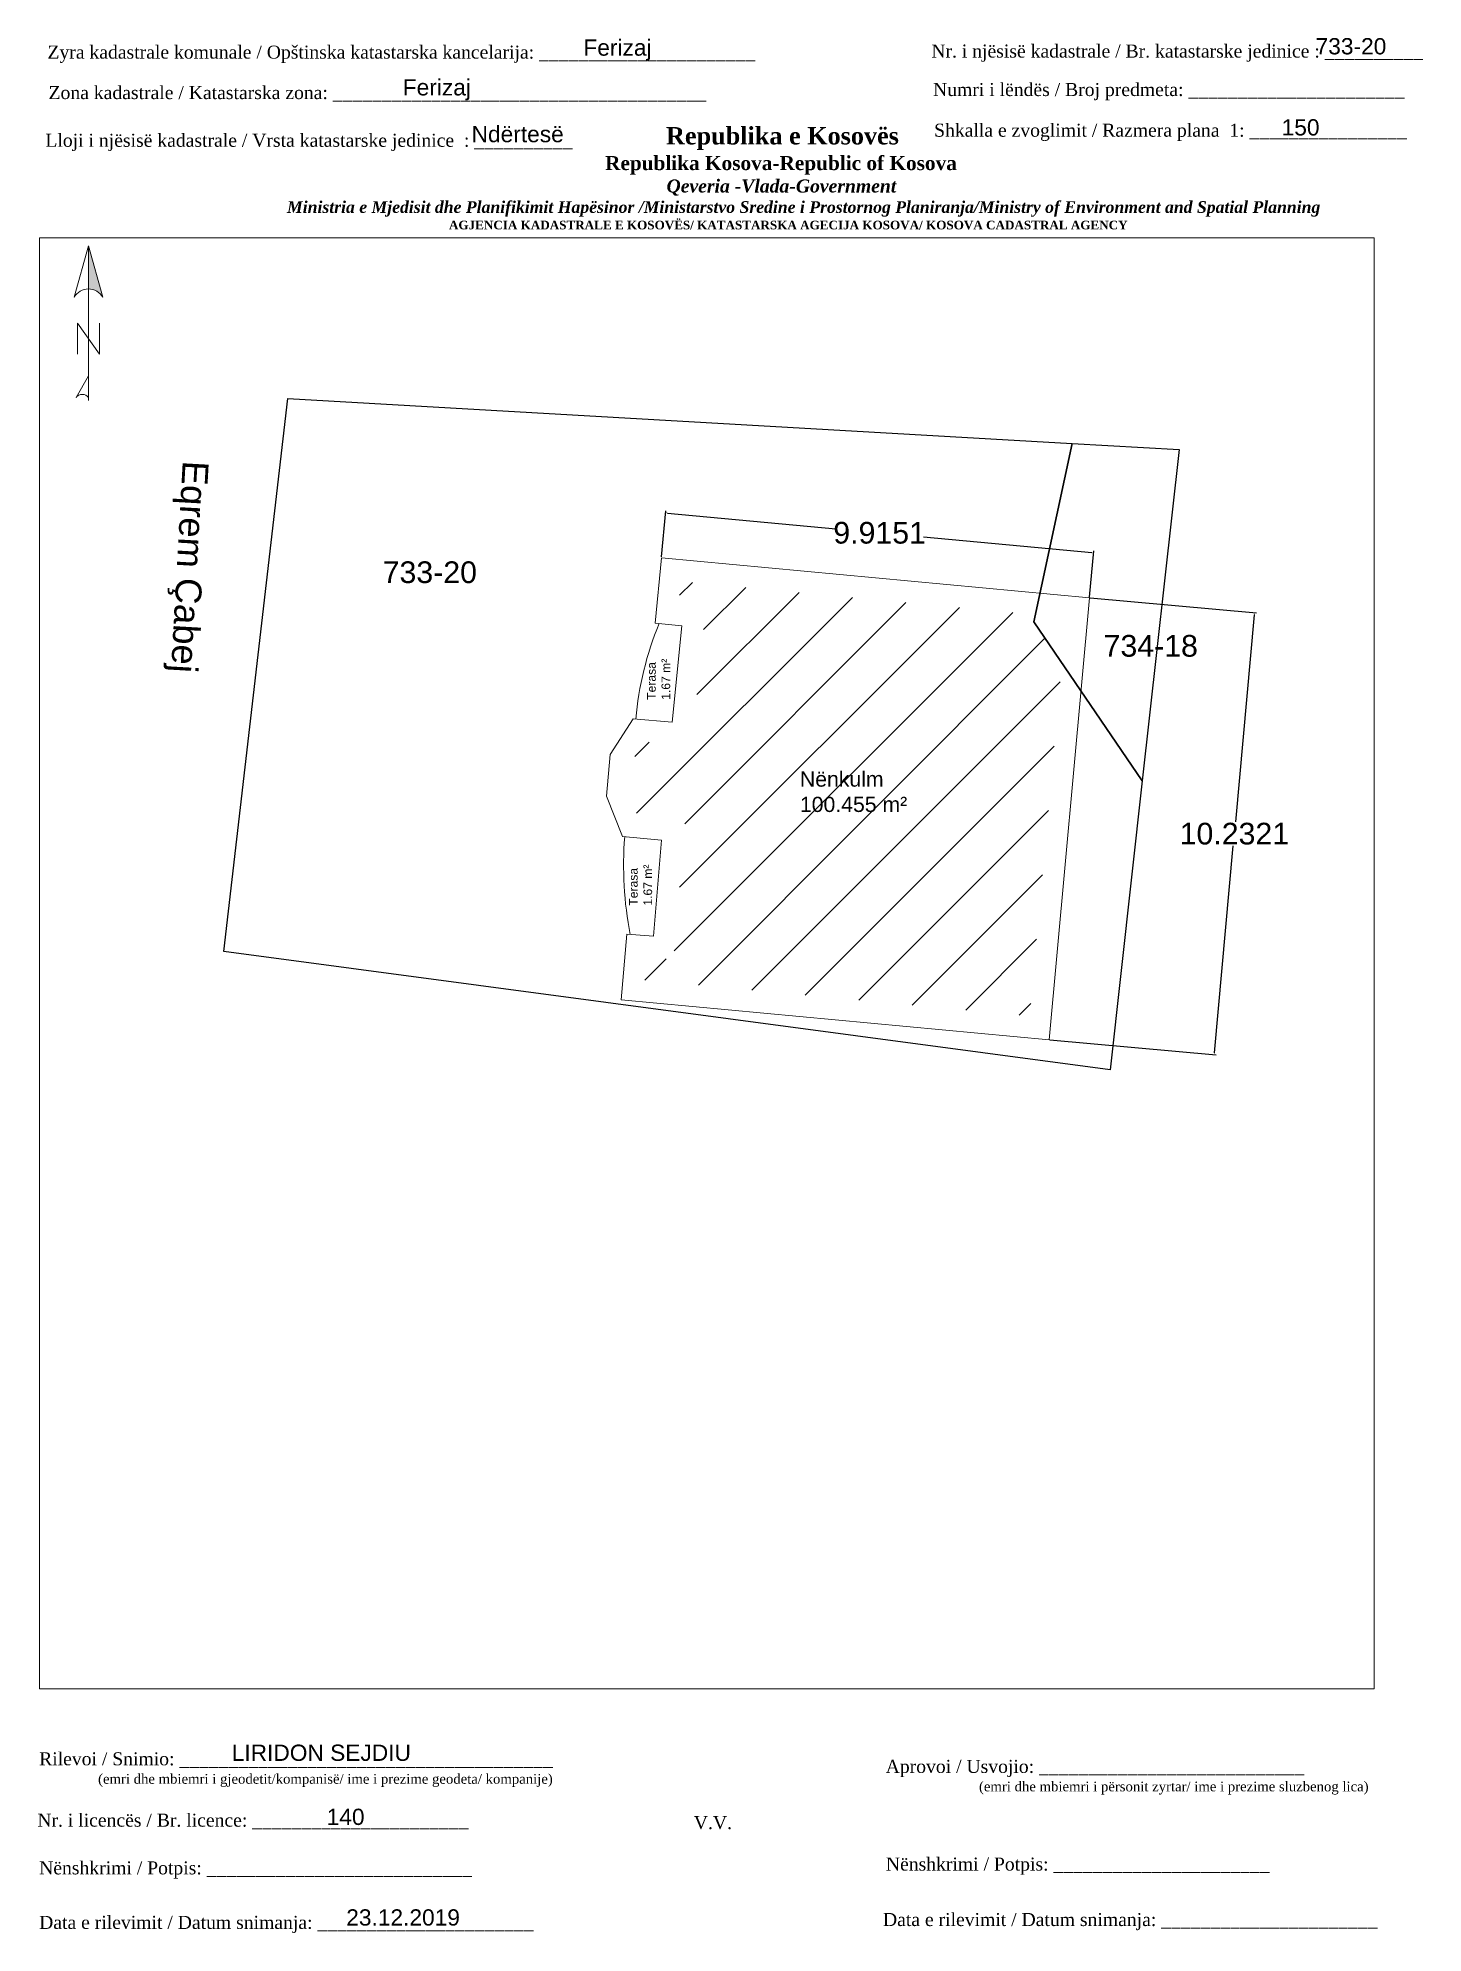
# Paper-space layout 'Nenkulmi' of a CAD drawing. Header units: metres. Extents: x 0 to 213, y 0 to 292.
# The model-space entities are those that its viewports show. They can reach past a viewport. Long polylines and large blocks are cut down to what shows.
import ezdxf

# ---------------------------------------------------------------- set-up
doc = ezdxf.new("R2010")
doc.units = ezdxf.units.M
doc.header["$PDMODE"] = 32
doc.header["$PDSIZE"] = 0.2
doc.layers.get('0').update_dxf_attribs({"lineweight": 0})
for name, color, linetype, lineweight in [('etazha1', 190, 'Continuous', 0), ('etazha1_terasa', 190, 'Continuous', 0), ('Korniza e jashtme', 7, 'Continuous', 0), ('Korniza e jashtme txt', 7, 'Continuous', 0), ('nenkulm hash', 1, 'Continuous', 0), ('Siperfaqet', 7, 'Continuous', 0)]:
    doc.layers.add(name, color=color, linetype=linetype, lineweight=lineweight)
doc.layers.add('Nr Parceles Baze', color=7, linetype='Continuous')
doc.layers.add('Parcela Baze', color=7, linetype='Continuous')
doc.styles.get("Standard").update_dxf_attribs({"font": 'arial.ttf'})
doc.dimstyles.get("Standard").update_dxf_attribs({"dimtxt": 0.18, "dimasz": 0.18, "dimexe": 0.18, "dimexo": 0.0625, "dimgap": 0.09, "dimtad": 0, "dimtih": 1, "dimtoh": 1, "dimdec": 4, "dimzin": 0, "dimdsep": 46, "dimtxsty": 'Standard', "dimcen": 0.09, "dimadec": 0, "dimazin": 0, "dimtfac": 1, "dimtdec": 4, "dimtofl": 0, "dimtmove": 0, "dimatfit": 3, "dimfxl": 1, "dimtolj": 1, "dimtzin": 0, "dimarcsym": 0})

# ---------------------------------------------------------------- blocks, each defined once
blk = doc.blocks.new('*U54')
at = {"linetype": 'ByBlock', "lineweight": -2}
blk.add_hatch(color=0, dxfattribs=at).paths.add_polyline_path([(0, 562), (0, 301, -0.269143), (87, 250)])
at = {"color": 0, "linetype": 'ByBlock', "lineweight": -2}
for points in [[(87, 250, 0.580323), (-87, 250), (0, 562), (87, 250), (0, 562), (0, 300)], [(0, -356, 0.5), (-75, -356), (0, -225)]]:
    blk.add_lwpolyline(points, format="xyb", dxfattribs=at)
for points in [[(0, -375), (0, 562)], [(-66, -94), (-66, 94), (66, -94), (66, 94)]]:
    blk.add_lwpolyline(points, dxfattribs=at)
blk = doc.blocks.new('*D63')
at = {"layer": 'Defpoints', "color": 0, "transparency": 16777216}
for p in [(7511886.228, 4692123.884, 619.59), (7511885.301, 4692113.694, 619.59), (7511889.106, 4692113.348)]:
    blk.add_point(p, dxfattribs=at)
at = {"layer": 'nenkulm hash', "color": 0, "lineweight": -2, "transparency": 16777216}
for p, q in [((7511886.244, 4692123.883), (7511890.078, 4692123.534)), ((7511890.029, 4692123.493), (7511889.595, 4692118.721)), ((7511889.11, 4692113.393), (7511889.544, 4692118.165)), ((7511885.317, 4692113.693), (7511889.151, 4692113.344))]:
    blk.add_line(p, q, dxfattribs=at)
at = {"layer": 'nenkulm hash', "color": 0, "transparency": 16777216}
for points in [[(7511890.021, 4692123.494), (7511890.036, 4692123.492), (7511890.033, 4692123.538)], [(7511889.102, 4692113.393), (7511889.117, 4692113.392), (7511889.106, 4692113.348)]]:
    blk.add_solid(points, dxfattribs=at)
at = {"layer": 'nenkulm hash', "color": 0, "transparency": 16777216, "insert": (7511889.569, 4692118.443), "char_height": 0.5, "attachment_point": 5}
blk.add_mtext('\\A1;10.2321', dxfattribs=at)
blk = doc.blocks.new('*D64')
at = {"layer": 'Defpoints', "color": 0, "transparency": 16777216}
for p in [(7511876.356, 4692124.808, 619.59), (7511886.325, 4692124.917), (7511886.228, 4692123.884, 619.59)]:
    blk.add_point(p, dxfattribs=at)
at = {"layer": 'nenkulm hash', "color": 0, "lineweight": -2, "transparency": 16777216}
for p, q in [((7511876.357, 4692124.824), (7511876.457, 4692125.886)), ((7511876.497, 4692125.837), (7511880.377, 4692125.474)), ((7511886.28, 4692124.921), (7511882.401, 4692125.284)), ((7511886.229, 4692123.9), (7511886.329, 4692124.962))]:
    blk.add_line(p, q, dxfattribs=at)
at = {"layer": 'nenkulm hash', "color": 0, "transparency": 16777216}
for points in [[(7511876.498, 4692125.844), (7511876.497, 4692125.829), (7511876.453, 4692125.841)], [(7511886.281, 4692124.929), (7511886.279, 4692124.914), (7511886.325, 4692124.917)]]:
    blk.add_solid(points, dxfattribs=at)
at = {"layer": 'nenkulm hash', "color": 0, "transparency": 16777216, "insert": (7511881.389, 4692125.379), "char_height": 0.5, "attachment_point": 5}
blk.add_mtext('\\A1;9.9151', dxfattribs=at)

msp = doc.modelspace()

# ---------------------------------------------------------------- hatches: boundary and pattern name
at = {"layer": 'nenkulm hash'}
h = msp.add_hatch(dxfattribs=at)
h.set_pattern_fill('ANSI31', color=256, scale=0.3)
h.paths.add_polyline_path([(7511885.58927, 4692122.38169), (7511884.942, 4692123.331), (7511884.97827, 4692123.49879), (7511876.80541, 4692124.26375), (7511876.75524, 4692123.74806), (7511877.37837, 4692123.68973), (7511877.05166, 4692120.47223), (7511875.96177, 4692120.5669), (7511875.6601, 4692120.10253), (7511875.60177, 4692119.38617), (7511875.81398, 4692118.84735), (7511876.90028, 4692118.74568), (7511876.63194, 4692115.54914), (7511876.01419, 4692115.5932), (7511875.96943, 4692115.0696), (7511884.84847, 4692114.23854)])
h.paths.add_polyline_path([(7511876.78447, 4692123.16473), (7511877.55468, 4692123.16473), (7511877.55468, 4692123.9375), (7511876.78447, 4692123.9375)], flags=25)
h.paths.add_polyline_path([(7511876.59358, 4692120.93629), (7511877.36379, 4692120.93629), (7511877.36379, 4692121.70905), (7511876.59358, 4692121.70905)], flags=25)
h.paths.add_polyline_path([(7511876.1511, 4692118.35892), (7511876.92131, 4692118.35892), (7511876.92131, 4692119.13169), (7511876.1511, 4692119.13169)], flags=25)
h.paths.add_polyline_path([(7511875.31581, 4692118.43828), (7511876.08602, 4692118.43828), (7511876.08602, 4692119.21105), (7511875.31581, 4692119.21105)], flags=9)
h.paths.add_polyline_path([(7511876.2132, 4692123.42187), (7511876.98341, 4692123.42187), (7511876.98341, 4692124.19464), (7511876.2132, 4692124.19464)], flags=25)
h.paths.add_polyline_path([(7511879.40999, 4692118.75112), (7511882.05839, 4692118.75112), (7511882.05839, 4692120.05714), (7511879.40999, 4692120.05714)], flags=24)

# ---------------------------------------------------------------- linework, layer by layer
at = {"layer": 'etazha1', "color": 1, "elevation": 619.59, "flags": 128}
msp.add_lwpolyline([(7511876.3606, 4692118.29401), (7511876.175, 4692116.083), (7511875.558, 4692116.127), (7511875.429, 4692114.618), (7511885.301, 4692113.694), (7511886.228, 4692123.884), (7511876.356, 4692124.808), (7511876.209, 4692123.297), (7511876.83002, 4692123.23887), (7511876.604, 4692121.013), (7511875.706, 4692121.091), (7511875.172, 4692120.269), (7511875.094, 4692119.311), (7511875.46138, 4692118.37817)], close=True, dxfattribs=at)
at = {"layer": 'etazha1_terasa', "elevation": 619.59, "flags": 128}
for points in [[(7511876.30492, 4692123.28802, 0.07770627), (7511875.76854, 4692121.08557)], [(7511875.50996, 4692118.37362, 0.06646637), (7511875.63611, 4692116.12143)]]:
    msp.add_lwpolyline(points, format="xyb", dxfattribs=at)
at = {"layer": 'Parcela Baze'}
for points in [[(7511884.942, 4692123.331), (7511887.445, 4692119.66), (7511886.701, 4692113), (7511866.27, 4692115.73), (7511867.739, 4692128.479), (7511885.831, 4692127.443), (7511884.942, 4692123.331)], [(7511887.445, 4692119.66), (7511884.942, 4692123.331), (7511885.831, 4692127.443), (7511888.297, 4692127.302), (7511887.445, 4692119.66)]]:
    msp.add_lwpolyline(points, dxfattribs=at)

# ---------------------------------------------------------------- texts
at = {"insert": (7511865.91957, 4692127.01916), "char_height": 0.6, "attachment_point": 1, "rotation": 266.803361}
msp.add_mtext_dynamic_manual_height_columns('Eqrem Çabej', width=18.5401152, gutter_width=1, heights=[0], dxfattribs=at)
at = {"layer": 'Nr Parceles Baze'}
for s, p in [('733-20', (7511869.92843, 4692124.22267)), ('734-18', (7511886.55346, 4692122.52574))]:
    msp.add_text(s, height=0.5, dxfattribs=at).set_placement(p)
at = {"layer": 'Siperfaqet', "color": 0, "char_height": 0.2, "attachment_point": 1, "rotation": 90}
for insert in [(7511876.02591, 4692121.53141), (7511875.6095, 4692116.78652, 619.59)]:
    msp.add_mtext_dynamic_manual_height_columns('Terasa\\P1.67 m²', width=3.5692438, gutter_width=0.93459, heights=[0], dxfattribs=dict(at, insert=insert))
at = {"layer": 'Siperfaqet', "color": 0, "insert": (7511879.55073, 4692119.87915), "char_height": 0.35, "attachment_point": 1}
msp.add_mtext_dynamic_manual_height_columns('Nënkulm\\P100.455 m²', width=3.5692438, gutter_width=0.93459, heights=[0], dxfattribs=at)

# ---------------------------------------------------------------- dimensions: what is measured, and where the dimension line sits
at = {"layer": 'nenkulm hash'}
for p1, p2, distance, picture, middle in [((7511876.356, 4692124.808, 619.59), (7511886.228, 4692123.884, 619.59), 1.03748, '*D64', (7511881.38868, 4692125.37897)), ((7511886.228, 4692123.884, 619.59), (7511885.301, 4692113.694, 619.59), 3.82056, '*D63', (7511889.56935, 4692118.44287))]:
    dim = msp.add_aligned_dim(p1=p1, p2=p2, distance=distance, dimstyle='Standard', override={"dimscale": 0.25, "dimtxt": 2}, dxfattribs=at)
    dim.commit()
    dim.dimension.update_dxf_attribs({"geometry": picture, "text_midpoint": middle})

psp = doc.layouts.new('Nenkulmi')

# ---------------------------------------------------------------- block references
at = {"xscale": 0.0254, "yscale": 0.0254, "zscale": 0.0254}
psp.add_blockref('*U54', (7.95, 245.33), dxfattribs=at)

# ---------------------------------------------------------------- texts
at = {"layer": 'Korniza e jashtme txt'}
for s, insert, char_height, width, attachment_point in [('Ferizaj', (84.04, 291.31), 2.5, 19.3474, 1), ('733-20', (196.6, 291.51), 2.5, 23.5616, 1), ('{\\fTimes New Roman|b0|i0|c0|p18; Zyra kadastrale komunale / Opštinska katastarska kancelarija: ______________________}', (0.89, 290.36), 2, 114.6874, 1), ('{\\fTimes New Roman|b0|i0|c0|p18;Nr. i njësisë kadastrale / Br. katastarske jedinice : __________}', (137.52, 290.52), 2, 98.5379, 1), ('{\\fTimes New Roman|b0|i0|c0|p18; Zona kadastrale / Katastarska zona: ______________________________________}', (1.06, 284.14), 2, 101.8807, 1), ('Ferizaj', (56.27, 285.2), 2.5, 40.037, 1), ('{\\fTimes New Roman|b0|i0|c0|p18; Numri i lëndës / Broj predmeta: ______________________}', (137.03, 284.61), 2, 83.344, 1), ('{\\fTimes New Roman|b0|i0|c0|p18; Lloji i njësisë kadastrale / Vrsta katastarske jedinice  : __________ }', (0.58, 276.81), 2, 108.0893, 1), ('\\pi77.297;{\\fBook Antiqua|b1|i0|c0|p18;\\H1.333x;Republika e Kosovës\\fTimes New Roman|b1|i0|c0|p18;\\P\\pi67.927;\\fBook Antiqua|b1|i0|c0|p18;\\H0.8125x;Republika Kosova-Republic of Kosova\\fTimes New Roman|b1|i0|c0|p18;\\P\\pi77.378;\\fBook Antiqua|b1|i1|c0|p18;\\H0.9233x;Qeveria -Vlada-Government \\P\\pi13.032,l6,t23.033;\\fTimes New Roman|b1|i1|c0|p18;\\H0.9x;Ministria e Mjedisit dhe Planifikimit Hapësinor /Ministarstvo Sredine i Prostornog Planiranja/Ministry of Environment and Spatial Planning\\P\\pi43.931,l0,tz;\\fBook Antiqua|b1|i0|c0|p18;\\H0.7406x;AGJENCIA KADASTRALE E KOSOVËS/ KATASTARSKA AGECIJA KOSOVA/ KOSOVA CADASTRAL AGENCY}', (19.44, 277.84), 2, 191.8237, 1), ('Ndërtesë', (66.85, 278.01), 2.5, 14.2476, 1), ('{\\fTimes New Roman|b0|i0|c0|p18; Shkalla e zvoglimit / Razmera plana  1: ________________}', (137.2, 278.36), 2, 98.5379, 1), ('150', (191.38, 279.05), 2.5, 19.3474, 1), ('LIRIDON SEJDIU', (29.97, 29.26), 2.5, 35.1364, 1), ('{\\fTimes New Roman|b0|i0|c0|p18; Rilevoi / Snimio: ______________________________________\\P             \\H0.75x;(emri dhe mbiemri i gjeodetit/kompanisë/ ime i prezime geodeta/ kompanije)}', (-0.39, 28.08), 2, 87.3883, 1), ('{\\fTimes New Roman|b0|i0|c0|p18; Aprovoi / Usvojio: ___________________________\\P                    \\H0.75x;(emri dhe mbiemri i përsonit zyrtar/ ime i prezime sluzbenog lica)}', (129.75, 26.91), 2, 83.344, 1), ('{\\fTimes New Roman|b0|i0|c0|p18; Nr. i licencës / Br. licence: ______________________\\P                                }', (-0.67, 18.65), 2, 83.344, 1), ('140', (44.57, 19.41), 2.5, 5.2174, 1), ('{\\fTimes New Roman|b0|i0|c0|p18;V.V.                                 }', (101.01, 18.27), 2, 9.4297, 1), ('{\\fTimes New Roman|b0|i0|c0|p18; Nënshkrimi / Potpis: ______________________\\P                                 }', (189.53, 11.9), 2, 83.344, 3), ('{\\fTimes New Roman|b0|i0|c0|p18; Nënshkrimi / Potpis: ___________________________\\P                                 }', (-0.39, 11.32), 2, 83.344, 1), ('{\\fTimes New Roman|b0|i0|c0|p18; Data e rilevimit / Datum snimanja: ______________________\\P                                 }', (-0.39, 2.94), 2, 83.344, 1), ('23.12.2019', (47.58, 3.95), 2.5, 19.3474, 1), ('{\\fTimes New Roman|b0|i0|c0|p18; Data e rilevimit / Datum snimanja: ______________________\\P                                 }', (206.1, 3.38), 2, 83.344, 3)]:
    psp.add_mtext(s, dxfattribs=dict(at, insert=insert, char_height=char_height, width=width, attachment_point=attachment_point))

# ---------------------------------------------------------------- viewports
at = {"layer": 'Korniza e jashtme', "view_target_point": (7499131.0952, 4689980.51589), "view_twist_angle": 360}
psp.add_viewport(center=(103.03, 149.32), size=(205.19, 222.973), view_center_point=(12746.3114, 2134.94009), view_height=33.445935, dxfattribs=at)

doc.saveas('drawing.dxf')
